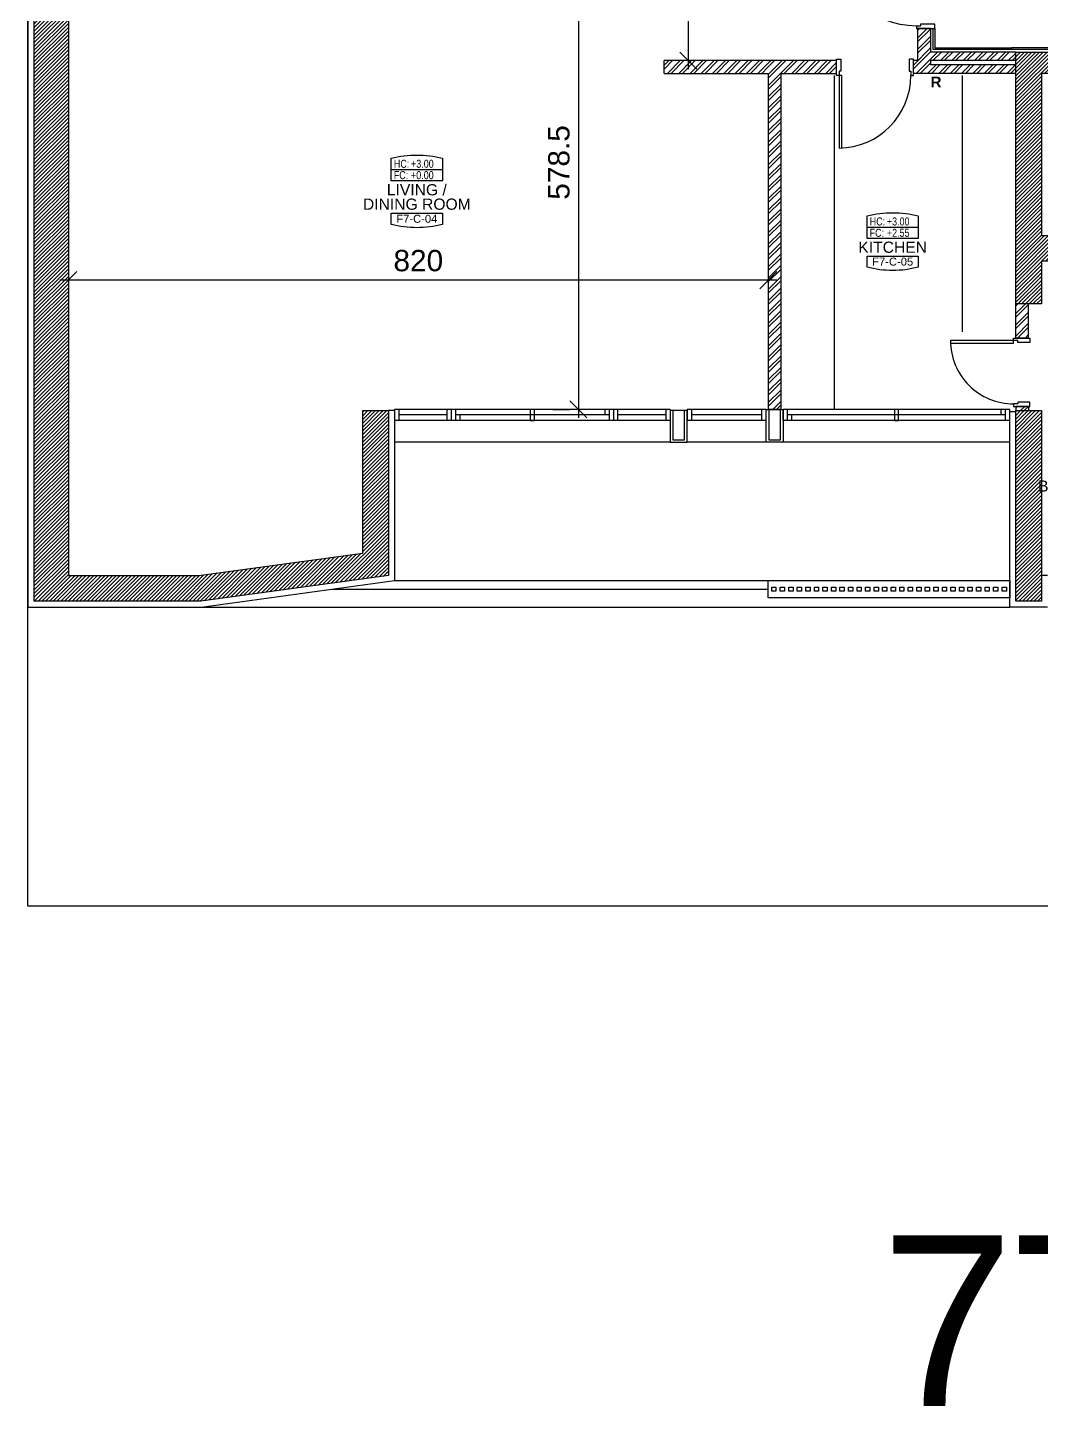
# Model space of a CAD drawing. Header units: metres. Extents: x 0 to 44.4, y -5.9 to 58.5.
# Drawn here: x 0 to 11.88, y -5.89 to 10.29 of the extents above; entities that cross this region are included whole.
import ezdxf
from ezdxf.enums import TextEntityAlignment as Align

# ---------------------------------------------------------------- set-up
doc = ezdxf.new("R2010")
doc.units = ezdxf.units.M
doc.header["$MEASUREMENT"] = 0
doc.header["$PDMODE"] = 3
doc.header["$PDSIZE"] = 0.3
doc.linetypes.add('HIDDEN2', pattern=[0.1875, 0.125, -0.0625])
doc.layers.get('0').update_dxf_attribs({"linetype": 'CONTINUOUS'})
doc.layers.get('DEFPOINTS').update_dxf_attribs({"linetype": 'CONTINUOUS'})
for name, color, linetype in [('A-ALU', 9, 'CONTINUOUS'), ('A-ANNO-IDTAG', 7, 'CONTINUOUS'), ('A-BALUST', 1, 'CONTINUOUS'), ('A-claustra', 9, 'CONTINUOUS'), ('a-dim', 3, 'CONTINUOUS'), ('A-DOORS', 1, 'CONTINUOUS'), ('A-HATCH-CONC', 8, 'CONTINUOUS'), ('A-HATCH-WALL', 8, 'CONTINUOUS'), ('a-kitchen-50', 61, 'CONTINUOUS'), ('A-PORTE', 1, 'CONTINUOUS'), ('A-proj-wood', 5, 'CONTINUOUS'), ('A-PROJECTION', 8, 'CONTINUOUS'), ('A-RADIATEUR HIDDEN', 4, 'HIDDEN2'), ('A-REVETEMENT', 1, 'CONTINUOUS'), ('A-sect-marble', 1, 'CONTINUOUS'), ('a-stru-fac', 200, 'CONTINUOUS'), ('A-WALL', 4, 'CONTINUOUS'), ('Parcelle$0$N-PLOT', 5, 'CONTINUOUS'), ('S-2ND-3RD-4-5-6TH$0$N-PLOT', 5, 'CONTINUOUS'), ('S-7TH$0$A-STR 7-8TH', 2, 'CONTINUOUS'), ('S-7TH$0$N-PLOT', 5, 'CONTINUOUS')]:
    doc.layers.add(name, color=color, linetype=linetype)
doc.styles.add('A100-STEXT', font='ARIAL.TTF', dxfattribs={"height": 0.25})
doc.styles.add('BLOCK', font='ARIAL.TTF', dxfattribs={"width": 0.8, "height": 0.25})
doc.styles.add('S-7TH$0$STYLE1', font='ARIAL.TTF')
doc.styles.get("Standard").update_dxf_attribs({"font": 'ARIALBD.TTF'})
doc.dimstyles.new('A100-DIM', dxfattribs={"dimtxt": 0.25, "dimasz": 0.2, "dimexe": 0.1, "dimexo": 0.3, "dimgap": 0.1, "dimtad": 1, "dimlfac": 100, "dimrnd": 0.5, "dimdsep": 46, "dimtxsty": 'A100-STEXT', "dimblk1": 'OBLIQUE', "dimblk2": 'OBLIQUE', "dimsah": 1, "dimcen": -0.05, "dimdle": 0.1, "dimclrd": 15, "dimclre": 15, "dimclrt": 256, "dimadec": 0, "dimazin": 0, "dimtfac": 0.28, "dimtix": 1, "dimtmove": 2, "dimatfit": 3, "dimldrblk": 'OBLIQUE', "dimfxl": 0, "dimtolj": 1, "dimarcsym": 0})

# ---------------------------------------------------------------- blocks, each defined once
blk = doc.blocks.new('IDTAG_2')
at = {"color": 7}
blk.add_line((-0.4, -0.141), (0.4, -0.141), dxfattribs=at)
for points in [[(-0.4, 0.366), (-0.4, 0.716, -0.128676), (0.4, 0.716), (0.4, 0.366)], [(0.4, -0.141), (0.4, -0.316, -0.128676), (-0.4, -0.316), (-0.4, -0.141)]]:
    blk.add_lwpolyline(points, format="xyb", dxfattribs=at)
blk.add_lwpolyline([(-0.4, 0.541), (0.4, 0.541), (0.4, 0.366), (-0.4, 0.366)], close=True, dxfattribs=at)
at = {"color": 7, "style": 'BLOCK', "width": 0.8}
for s, p in [('HC:', (-0.358, 0.568)), ('FC:', (-0.36, 0.391))]:
    blk.add_text(s, height=0.125, dxfattribs=at).set_placement(p)
for p in [(-0.09, 0.568), (-0.09, 0.39)]:
    blk.add_attdef('+0.000', p, '', height=0.125, dxfattribs=at)
at = {"color": 7, "style": 'BLOCK'}
for tag, height, p in [('NAME', 0.175, (0, 0.228)), ('NAME', 0.175, (0, 0)), ('ROOM', 0.125, (0, -0.228))]:
    blk.add_attdef(tag, text='', height=height, dxfattribs=at).set_placement(p, align=Align.MIDDLE)
blk = doc.blocks.new('IDTAG')
at = {"color": 7}
blk.add_line((-0.008, -0.0055), (0.008, -0.0055), dxfattribs=at)
for points in [[(-0.008, 0), (-0.008, 0.007, -0.128676), (0.008, 0.007), (0.008, 0)], [(0.008, -0.0055), (0.008, -0.009, -0.128676), (-0.008, -0.009), (-0.008, -0.0055)]]:
    blk.add_lwpolyline(points, format="xyb", dxfattribs=at)
blk.add_lwpolyline([(-0.008, 0.0035), (0.008, 0.0035), (0.008, 0), (-0.008, 0)], close=True, dxfattribs=at)
at = {"color": 7, "style": 'BLOCK', "width": 0.8}
for s, p in [('HC:', (-0.00716, 0.00404)), ('FC:', (-0.00719, 0.0005))]:
    blk.add_text(s, height=0.0025, dxfattribs=at).set_placement(p)
for p in [(-0.00181, 0.00405), (-0.00181, 0.00049)]:
    blk.add_attdef('+0.000', p, '', height=0.0025, dxfattribs=at)
at = {"color": 7, "style": 'BLOCK'}
for tag, height, p in [('NAME', 0.0035, (0, -0.00275)), ('ROOM', 0.0025, (0, -0.00725))]:
    blk.add_attdef(tag, text='', height=height, dxfattribs=at).set_placement(p, align=Align.MIDDLE)
blk = doc.blocks.new('P90E19D')
at = {"layer": 'A-PORTE'}
for p, q in [((0, 0), (0.05, 0)), ((0, -0.19), (0, 0)), ((0.03, -0.14), (0.03, -0.19)), ((0.05, -0.14), (0.03, -0.14)), ((0.05, 0), (0.05, -0.14)), ((0.9, 0), (0.85, 0)), ((0.85, 0), (0.85, -0.14)), ((0.85, -0.14), (0.87, -0.14)), ((0.87, -0.14), (0.87, -0.19)), ((0.9, -0.19), (0.9, 0)), ((0.03, -0.19), (0, -0.19)), ((0.06, -0.19), (0.02, -0.19)), ((0.03, -0.19), (0.03, -1.04)), ((0.06, -1.039), (0.06, -0.19)), ((0.87, -0.19), (0.9, -0.19))]:
    blk.add_line(p, q, dxfattribs=at)
blk.add_arc((0.02, -0.19), 0.85, 270.6741, 360, dxfattribs=at)
blk = doc.blocks.new('P80E19D')
at = {"layer": 'A-PORTE'}
for p, q in [((0, -0.19), (0, 0)), ((0, 0), (0.05, 0)), ((0.05, 0), (0.05, -0.14)), ((0.75, 0), (0.75, -0.14)), ((0.8, 0), (0.75, 0)), ((0.8, -0.19), (0.8, 0)), ((0.05, -0.14), (0.03, -0.14)), ((0.03, -0.14), (0.03, -0.19)), ((0.75, -0.14), (0.77, -0.14)), ((0.77, -0.14), (0.77, -0.19)), ((0.03, -0.19), (0, -0.19)), ((0.06, -0.19), (0.02, -0.19)), ((0.03, -0.19), (0.03, -0.93)), ((0.06, -0.93), (0.06, -0.19)), ((0.77, -0.19), (0.8, -0.19))]:
    blk.add_line(p, q, dxfattribs=at)
blk.add_arc((0.03, -0.19), 0.74, 270, 0, dxfattribs=at)
blk = doc.blocks.new('P100E21.5D')
at = {"layer": 'A-PORTE'}
for p, q in [((0.03, 0.215), (0.03, 1.155)), ((0.06, 1.155), (0.06, 0.215)), ((0.03, 0.215), (0, 0.215)), ((0, 0.215), (0, 0)), ((0.06, 0.215), (0.02, 0.215)), ((0.03, 0.165), (0.03, 0.215)), ((0.05, 0.165), (0.03, 0.165)), ((0.05, 0), (0.05, 0.165)), ((0.95, 0), (0.95, 0.165)), ((0.95, 0.165), (0.97, 0.165)), ((0.97, 0.215), (1, 0.215)), ((0.97, 0.165), (0.97, 0.215)), ((1, 0.215), (1, 0)), ((0, 0), (0.05, 0)), ((1, 0), (0.95, 0))]:
    blk.add_line(p, q, dxfattribs=at)
blk.add_arc((0.03, 0.215), 0.94, 0, 90, dxfattribs=at)
blk = doc.blocks.new('A$C5D3262F0')
at = {"layer": 'A-ALU'}
for p, q in [((7.528, 5.815), (4.298, 5.815)), ((4.298, 5.815), (4.298, 5.685)), ((7.528, 5.685), (4.298, 5.685)), ((4.348, 5.815), (4.348, 5.685)), ((4.913, 5.75), (4.348, 5.75)), ((4.913, 5.815), (4.913, 5.685)), ((4.963, 5.815), (4.963, 5.685)), ((5.013, 5.815), (5.013, 5.685)), ((6.813, 5.75), (5.013, 5.75)), ((5.063, 5.75), (5.063, 5.685)), ((6.763, 5.815), (6.763, 5.75)), ((6.813, 5.815), (6.813, 5.685)), ((6.863, 5.815), (6.863, 5.685)), ((6.913, 5.815), (6.913, 5.685)), ((7.478, 5.75), (6.913, 5.75)), ((7.478, 5.815), (7.478, 5.685)), ((7.528, 5.815), (7.528, 5.685)), ((8.653, 5.815), (7.728, 5.815)), ((7.728, 5.815), (7.728, 5.685)), ((8.653, 5.685), (7.728, 5.685)), ((7.778, 5.815), (7.778, 5.685)), ((8.603, 5.75), (7.778, 5.75)), ((8.603, 5.685), (8.603, 5.815)), ((8.653, 5.685), (8.653, 5.815)), ((11.508, 5.815), (8.853, 5.815)), ((8.853, 5.685), (8.853, 5.815)), ((11.508, 5.685), (8.853, 5.685)), ((8.903, 5.685), (8.903, 5.815)), ((11.458, 5.75), (8.903, 5.75)), ((8.953, 5.685), (8.953, 5.75)), ((11.408, 5.75), (11.408, 5.815)), ((11.458, 5.685), (11.458, 5.815)), ((11.508, 5.685), (11.508, 5.815))]:
    blk.add_line(p, q, dxfattribs=at)
for points in [[(5.938, 5.815), (5.888, 5.815), (5.888, 5.685), (5.938, 5.685)], [(10.206, 5.815), (10.156, 5.815), (10.156, 5.685), (10.206, 5.685)]]:
    blk.add_lwpolyline(points, close=True, dxfattribs=at)
blk = doc.blocks.new('_OBLIQUE')
at = {"color": 0, "linetype": 'ByBlock'}
blk.add_line((-0.5, -0.5), (0.5, 0.5), dxfattribs=at)
blk = doc.blocks.new('*D972')
at = {"layer": 'a-dim', "color": 15, "lineweight": -2}
for p, q in [((7.741, 11.7), (7.741, 9.8)), ((7.653, 11.6), (7.641, 11.6)), ((7.653, 9.9), (7.641, 9.9))]:
    blk.add_line(p, q, dxfattribs=at)
at = {"layer": 'DEFPOINTS', "color": 0}
for p in [(7.953, 11.6), (7.741, 9.9), (7.953, 9.9)]:
    blk.add_point(p, dxfattribs=at)
at = {"layer": 'a-dim', "color": 15, "lineweight": -2, "xscale": 0.2, "yscale": 0.2, "zscale": 0.2}
for p, rotation in [((7.741, 11.6), 90), ((7.741, 9.9), 270)]:
    blk.add_blockref('_OBLIQUE', p, dxfattribs=dict(at, rotation=rotation))
at = {"layer": 'a-dim', "insert": (7.514, 10.75), "char_height": 0.25, "attachment_point": 5, "rotation": 90, "style": 'A100-STEXT'}
blk.add_mtext('\\A1;170', dxfattribs=at)
blk = doc.blocks.new('*D973')
at = {"layer": 'a-dim', "color": 15, "lineweight": -2}
for p, q in [((0.478, 9.45), (0.478, 7.228)), ((8.678, 9.45), (8.678, 7.228)), ((8.778, 7.328), (0.378, 7.328))]:
    blk.add_line(p, q, dxfattribs=at)
at = {"layer": 'DEFPOINTS', "color": 0}
for p in [(0.478, 9.75), (8.678, 9.75), (0.478, 7.328)]:
    blk.add_point(p, dxfattribs=at)
at = {"layer": 'a-dim', "color": 15, "lineweight": -2, "xscale": 0.2, "yscale": 0.2, "zscale": 0.2}
for p, rotation in [((0.478, 7.328), 180.0000000016201), ((8.678, 7.328), 1.620144e-09)]:
    blk.add_blockref('_OBLIQUE', p, dxfattribs=dict(at, rotation=rotation))
at = {"layer": 'a-dim', "insert": (4.578, 7.556), "char_height": 0.25, "attachment_point": 5, "rotation": 0, "style": 'A100-STEXT'}
blk.add_mtext('\\A1;820', dxfattribs=at)
blk = doc.blocks.new('*D974')
at = {"layer": 'a-dim', "color": 15, "lineweight": -2}
for p, q in [((6.453, 11.7), (6.453, 5.715)), ((6.153, 11.6), (6.353, 11.6)), ((6.153, 5.815), (6.353, 5.815))]:
    blk.add_line(p, q, dxfattribs=at)
at = {"layer": 'DEFPOINTS', "color": 0}
for p in [(6.453, 11.6), (6.453, 5.815), (6.453, 5.815)]:
    blk.add_point(p, dxfattribs=at)
at = {"layer": 'a-dim', "color": 15, "lineweight": -2, "xscale": 0.2, "yscale": 0.2, "zscale": 0.2}
for p, rotation in [((6.453, 11.6), 90), ((6.453, 5.815), 270)]:
    blk.add_blockref('_OBLIQUE', p, dxfattribs=dict(at, rotation=rotation))
at = {"layer": 'a-dim', "insert": (6.226, 8.707), "char_height": 0.25, "attachment_point": 5, "rotation": 90, "style": 'A100-STEXT'}
blk.add_mtext('\\A1;578.5', dxfattribs=at)

msp = doc.modelspace()

# ---------------------------------------------------------------- hatches: boundary and pattern name
at = {"layer": 'A-HATCH-CONC', "ltscale": 4}
h = msp.add_hatch(dxfattribs=at)
h.set_pattern_fill('ANSI31', color=256, scale=0.25, style=0)
h.paths.add_polyline_path([(0.47837, 19.98), (0.07837, 19.98), (0.07837, 3.57), (2.02837, 3.57), (4.22837, 3.87), (4.22837, 5.8), (3.92837, 5.8), (3.92837, 4.13187), (2.00801, 3.87), (0.47837, 3.87)])
h = msp.add_hatch(dxfattribs=at)
h.set_pattern_fill('ANSI31', color=256, scale=0.25, style=0)
h.paths.add_polyline_path([(15.77837, 10), (15.05337, 10), (15.05337, 9.75), (15.47837, 9.75), (15.47837, 7.85), (11.87837, 7.85), (11.87837, 9.75), (12.30337, 9.75), (12.30337, 10), (11.57837, 10), (11.57837, 7.05), (11.87837, 7.05), (11.87837, 7.55), (15.47837, 7.55), (15.47837, 7.05), (15.77837, 7.05)])
h = msp.add_hatch(dxfattribs=at)
h.set_pattern_fill('ANSI31', color=256, scale=0.25, style=0)
h.paths.add_polyline_path([(11.87837, 5.8), (11.57837, 5.8), (11.57837, 3.57), (11.87837, 3.57)])
at = {"layer": 'A-HATCH-WALL'}
h = msp.add_hatch(dxfattribs=at)
h.set_pattern_fill('ANSI32', color=256, scale=0.25, style=0)
h.paths.add_polyline_path([(11.57837, 9.75), (11.57837, 9.85), (10.57837, 9.85), (10.57837, 9.9), (11.57837, 9.9), (11.57837, 10), (10.57837, 10), (10.57837, 10.275), (10.42837, 10.275), (10.42837, 9.9), (10.37837, 9.9), (10.37837, 9.75)])
h = msp.add_hatch(dxfattribs=at)
h.set_pattern_fill('ANSI32', color=256, scale=0.25, style=0)
h.paths.add_polyline_path([(8.67837, 9.9), (7.45837, 9.9), (7.45837, 9.75), (8.67837, 9.75)])
h = msp.add_hatch(dxfattribs=at)
h.set_pattern_fill('ANSI32', color=256, scale=0.25, style=0)
h.paths.add_polyline_path([(9.47837, 9.75), (9.47837, 9.9), (8.67837, 9.9), (8.67837, 5.815), (8.82837, 5.815), (8.82837, 9.75)])
h = msp.add_hatch(dxfattribs=at)
h.set_pattern_fill('ANSI32', color=256, scale=0.25, style=0)
h.paths.add_polyline_path([(11.72837, 7.05), (11.57837, 7.05), (11.57837, 6.65), (11.72837, 6.65)])
h = msp.add_hatch(dxfattribs=at)
h.set_pattern_fill('ANSI32', color=256, scale=0.25, style=0)
h.paths.add_polyline_path([(11.72837, 5.85), (11.57837, 5.85), (11.57837, 5.8), (11.72837, 5.8)])

# ---------------------------------------------------------------- linework, layer by layer
at = {"layer": 'A-ALU'}
for p, q in [((7.52837, 5.43), (4.29837, 5.43)), ((8.65337, 5.43), (7.72837, 5.43)), ((11.50837, 5.43), (8.85337, 5.43))]:
    msp.add_line(p, q, dxfattribs=at)
at = {"layer": 'A-BALUST'}
for p, q in [((4.29837, 3.8089), (8.67837, 3.8089)), ((3.56504, 3.7089), (8.67837, 3.7089))]:
    msp.add_line(p, q, dxfattribs=at)
at = {"layer": 'A-claustra'}
for points in [[(11.50837, 3.8089), (11.50837, 3.6089), (8.67837, 3.6089), (8.67837, 3.8089)], [(8.76837, 3.7339), (8.76837, 3.6839), (8.71837, 3.6839), (8.71837, 3.7339)], [(8.86837, 3.7339), (8.86837, 3.6839), (8.81837, 3.6839), (8.81837, 3.7339)], [(8.96837, 3.7339), (8.96837, 3.6839), (8.91837, 3.6839), (8.91837, 3.7339)], [(9.06837, 3.7339), (9.06837, 3.6839), (9.01837, 3.6839), (9.01837, 3.7339)], [(9.16837, 3.7339), (9.16837, 3.6839), (9.11837, 3.6839), (9.11837, 3.7339)], [(9.26837, 3.7339), (9.26837, 3.6839), (9.21837, 3.6839), (9.21837, 3.7339)], [(9.36837, 3.7339), (9.36837, 3.6839), (9.31837, 3.6839), (9.31837, 3.7339)], [(9.46837, 3.7339), (9.46837, 3.6839), (9.41837, 3.6839), (9.41837, 3.7339)], [(9.56837, 3.7339), (9.56837, 3.6839), (9.51837, 3.6839), (9.51837, 3.7339)], [(9.66837, 3.7339), (9.66837, 3.6839), (9.61837, 3.6839), (9.61837, 3.7339)], [(9.76837, 3.7339), (9.76837, 3.6839), (9.71837, 3.6839), (9.71837, 3.7339)], [(9.86837, 3.7339), (9.86837, 3.6839), (9.81837, 3.6839), (9.81837, 3.7339)], [(9.96837, 3.7339), (9.96837, 3.6839), (9.91837, 3.6839), (9.91837, 3.7339)], [(10.06837, 3.7339), (10.06837, 3.6839), (10.01837, 3.6839), (10.01837, 3.7339)], [(10.16837, 3.7339), (10.16837, 3.6839), (10.11837, 3.6839), (10.11837, 3.7339)], [(10.26837, 3.7339), (10.26837, 3.6839), (10.21837, 3.6839), (10.21837, 3.7339)], [(10.36837, 3.7339), (10.36837, 3.6839), (10.31837, 3.6839), (10.31837, 3.7339)], [(10.46837, 3.7339), (10.46837, 3.6839), (10.41837, 3.6839), (10.41837, 3.7339)], [(10.56837, 3.7339), (10.56837, 3.6839), (10.51837, 3.6839), (10.51837, 3.7339)], [(10.66837, 3.7339), (10.66837, 3.6839), (10.61837, 3.6839), (10.61837, 3.7339)], [(10.76837, 3.7339), (10.76837, 3.6839), (10.71837, 3.6839), (10.71837, 3.7339)], [(10.86837, 3.7339), (10.86837, 3.6839), (10.81837, 3.6839), (10.81837, 3.7339)], [(10.96837, 3.7339), (10.96837, 3.6839), (10.91837, 3.6839), (10.91837, 3.7339)], [(11.06837, 3.7339), (11.06837, 3.6839), (11.01837, 3.6839), (11.01837, 3.7339)], [(11.16837, 3.7339), (11.16837, 3.6839), (11.11837, 3.6839), (11.11837, 3.7339)], [(11.26837, 3.7339), (11.26837, 3.6839), (11.21837, 3.6839), (11.21837, 3.7339)], [(11.36837, 3.7339), (11.36837, 3.6839), (11.31837, 3.6839), (11.31837, 3.7339)], [(11.46837, 3.7339), (11.46837, 3.6839), (11.41837, 3.6839), (11.41837, 3.7339)]]:
    msp.add_lwpolyline(points, close=True, dxfattribs=at)
at = {"layer": 'a-kitchen-50'}
for p, q in [((9.45337, 5.815), (9.45337, 9.725)), ((10.95337, 6.725), (10.95337, 9.725))]:
    msp.add_line(p, q, dxfattribs=at)
at = {"layer": 'A-proj-wood'}
msp.add_lwpolyline([(10.62837, 10.275), (10.62837, 10.05), (11.52837, 10.05), (11.52837, 10.03), (10.60837, 10.03), (10.60837, 10.275)], dxfattribs=at)
at = {"layer": 'A-PROJECTION'}
msp.add_line((2.02837, 3.5), (11.50837, 3.5), dxfattribs=at)
at = {"layer": 'A-REVETEMENT'}
for p, q in [((0.00837, 3.5), (0.00837, 20.05)), ((4.29837, 5.8), (4.22837, 5.8)), ((4.29837, 5.8), (4.29837, 3.8089)), ((11.50837, 3.5), (11.50837, 5.79)), ((11.50837, 5.79), (11.57837, 5.79)), ((2.03312, 3.5), (4.29837, 3.8089)), ((11.94837, 3.87), (11.87837, 3.87)), ((0.00837, 3.5), (2.03312, 3.5)), ((11.94837, 3.5), (11.50837, 3.5))]:
    msp.add_line(p, q, dxfattribs=at)
for points in [[(7.72837, 5.8), (7.52837, 5.8), (7.52837, 5.43), (7.72837, 5.43)], [(8.65337, 5.43), (8.65337, 5.815), (8.85337, 5.815), (8.85337, 5.43)]]:
    msp.add_lwpolyline(points, close=True, dxfattribs=at)
at = {"layer": 'A-sect-marble'}
for points in [[(12.35337, 10.05), (11.52837, 10.05)], [(12.33337, 10.03), (11.52837, 10.03)]]:
    msp.add_lwpolyline(points, dxfattribs=at)
at = {"layer": 'a-stru-fac'}
for points in [[(7.69837, 5.8), (7.55837, 5.8), (7.55837, 5.46), (7.69837, 5.46)], [(8.82337, 5.815), (8.68337, 5.815), (8.68337, 5.46), (8.82337, 5.46)]]:
    msp.add_lwpolyline(points, close=True, dxfattribs=at)
at = {"layer": 'A-WALL'}
for p, q in [((10.57837, 10.275), (10.42837, 10.275)), ((10.42837, 10.275), (10.42837, 9.9)), ((10.57837, 10.275), (10.57837, 10)), ((9.47837, 9.9), (7.45837, 9.9)), ((9.47837, 9.75), (9.47837, 9.9)), ((10.42837, 9.9), (10.37837, 9.9)), ((10.37837, 9.75), (10.37837, 9.9)), ((11.57837, 10), (10.57837, 10)), ((11.57837, 9.9), (10.57837, 9.9)), ((10.57837, 9.9), (10.57837, 9.85)), ((7.45837, 9.75), (8.67837, 9.75)), ((8.67837, 9.75), (8.67837, 5.815)), ((8.82837, 5.815), (8.82837, 9.75)), ((8.82837, 9.75), (9.47837, 9.75)), ((11.57837, 9.75), (10.37837, 9.75)), ((11.57837, 9.85), (10.57837, 9.85)), ((11.57837, 6.65), (11.57837, 7.05)), ((11.72837, 6.65), (11.72837, 7.05)), ((11.72837, 6.65), (11.57837, 6.65)), ((11.72837, 5.85), (11.57837, 5.85)), ((11.57837, 5.85), (11.57837, 5.8)), ((8.67837, 5.815), (8.82837, 5.815))]:
    msp.add_line(p, q, dxfattribs=at)
at = {"layer": 'A-WALL', "ltscale": 4}
msp.add_line((7.45837, 9.75), (7.45837, 9.9), dxfattribs=at)
at = {"layer": 'A-WALL'}
msp.add_lwpolyline([(11.72837, 5.85), (11.72837, 5.8)], dxfattribs=at)
at = {"layer": 'Parcelle$0$N-PLOT'}
msp.add_lwpolyline([(0, 0), (38.90837, 0, 0.41421356), (41.90837, 3), (41.90837, 55.45463, 0.4229554), (38.81912, 58.4533), (0, 57.29794)], format="xyb", close=True, dxfattribs=at)
at = {"layer": 'S-2ND-3RD-4-5-6TH$0$N-PLOT'}
msp.add_lwpolyline([(0, 0), (38.90837, 0, 0.41421356), (41.90837, 3), (41.90837, 55.45463, 0.4229554), (38.81912, 58.4533), (0, 57.29794)], format="xyb", close=True, dxfattribs=at)
at = {"layer": 'S-7TH$0$A-STR 7-8TH'}
for points in [[(0.07837, 3.57), (0.07837, 19.98), (0.47837, 19.98), (0.47837, 3.87), (2.00801, 3.87), (3.92837, 4.13187), (3.92837, 5.8), (4.22837, 5.8), (4.22837, 3.87), (2.02837, 3.57)], [(11.87837, 9.75), (11.87837, 7.85), (15.47837, 7.85), (15.47837, 9.75), (15.05337, 9.75), (15.05337, 10), (15.77837, 10), (15.77837, 7.05), (15.47837, 7.05), (15.47837, 7.55), (11.87837, 7.55), (11.87837, 7.05), (11.57837, 7.05), (11.57837, 10), (12.30337, 10), (12.30337, 9.75)], [(11.57837, 5.8), (11.87837, 5.8), (11.87837, 3.57), (11.57837, 3.57)]]:
    msp.add_lwpolyline(points, close=True, dxfattribs=at)
at = {"layer": 'S-7TH$0$N-PLOT'}
for p, q in [((0, 57.29794), (0, 0)), ((0, 0), (38.90837, 0))]:
    msp.add_line(p, q, dxfattribs=at)

# ---------------------------------------------------------------- block references
at = {"layer": 'A-ALU', "ltscale": 4}
msp.add_blockref('A$C5D3262F0', (0, 0), dxfattribs=at)
at = {"layer": 'A-ANNO-IDTAG'}
ref = msp.add_blockref('IDTAG_2', (4.56051, 8.21861), dxfattribs=dict(at, xscale=0.75, yscale=0.75, zscale=0.75))
ref.add_attrib('NAME', 'DINING ROOM', dxfattribs={"layer": '0', "color": 7, "height": 0.13125, "style": 'BLOCK'}).set_placement((4.56051, 8.21861), align=Align.MIDDLE)
ref.add_attrib('NAME', 'LIVING /', dxfattribs={"layer": '0', "color": 7, "height": 0.13125, "style": 'BLOCK'}).set_placement((4.56051, 8.38994), align=Align.MIDDLE)
ref.add_attrib('ROOM', 'F7-C-04', dxfattribs={"layer": '0', "color": 7, "height": 0.09375, "style": 'BLOCK'}).set_placement((4.56051, 8.04741), align=Align.MIDDLE)
ref.add_attrib('+0.000', '+0.00', (4.49273, 8.51145), dxfattribs={"layer": '0', "color": 7, "height": 0.09375, "style": 'BLOCK', "width": 0.8})
ref.add_attrib('+0.000', '+3.00', (4.49273, 8.64477), dxfattribs={"layer": '0', "color": 7, "height": 0.09375, "style": 'BLOCK', "width": 0.8})
ref = msp.add_blockref('IDTAG', (10.13587, 7.81762), dxfattribs=dict(at, xscale=37.5, yscale=37.5, zscale=37.5))
ref.add_attrib('+0.000', '+3.00', (10.06809, 7.96933), dxfattribs={"layer": '0', "color": 7, "height": 0.09375, "style": 'BLOCK', "width": 0.8})
ref.add_attrib('+0.000', '+2.55', (10.06809, 7.83601), dxfattribs={"layer": '0', "color": 7, "height": 0.09375, "style": 'BLOCK', "width": 0.8})
ref.add_attrib('ROOM', 'F7-C-05', dxfattribs={"layer": '0', "color": 7, "height": 0.09375, "style": 'BLOCK'}).set_placement((10.13587, 7.54575), align=Align.MIDDLE)
ref.add_attrib('NAME', 'KITCHEN', dxfattribs={"layer": '0', "color": 7, "height": 0.13125, "style": 'BLOCK'}).set_placement((10.13587, 7.7145), align=Align.MIDDLE)
ref = msp.add_blockref('IDTAG_2', (12.31306, 4.91696), dxfattribs=dict(at, xscale=0.75, yscale=0.75, zscale=0.75))
ref.add_attrib('NAME', 'BEDROOM', dxfattribs={"layer": '0', "color": 7, "height": 0.13125, "style": 'BLOCK'}).set_placement((12.31306, 4.91696), align=Align.MIDDLE)
ref.add_attrib('NAME', "MAID'S", dxfattribs={"layer": '0', "color": 7, "height": 0.13125, "style": 'BLOCK'}).set_placement((12.31306, 5.08829), align=Align.MIDDLE)
ref.add_attrib('ROOM', 'F7-C-06', dxfattribs={"layer": '0', "color": 7, "height": 0.09375, "style": 'BLOCK'}).set_placement((12.31306, 4.74576), align=Align.MIDDLE)
ref.add_attrib('+0.000', '+2.35', (12.24527, 5.2098), dxfattribs={"layer": '0', "color": 7, "height": 0.09375, "style": 'BLOCK', "width": 0.8})
ref.add_attrib('+0.000', '+3.00', (12.24527, 5.34312), dxfattribs={"layer": '0', "color": 7, "height": 0.09375, "style": 'BLOCK', "width": 0.8})
at = {"layer": 'A-DOORS', "xscale": -1, "rotation": 90}
msp.add_blockref('P100E21.5D', (10.62837, 11.275), dxfattribs=at)
at = {"layer": 'A-DOORS'}
msp.add_blockref('P90E19D', (9.47837, 9.915), dxfattribs=at)
at = {"layer": 'A-DOORS', "rotation": 270.0000000026808}
msp.add_blockref('P80E19D', (11.74337, 6.65), dxfattribs=at)

# ---------------------------------------------------------------- texts
at = {"layer": 'A-RADIATEUR HIDDEN'}
msp.add_text('R', height=0.12777, rotation=360, dxfattribs=at).set_placement((10.57989, 9.58519))
at = {"layer": 'S-7TH$0$A-STR 7-8TH', "style": 'S-7TH$0$STYLE1'}
msp.add_text('7TH Floor', height=2, dxfattribs=at).set_placement((10, -5.85775))

# ---------------------------------------------------------------- dimensions: what is measured, and where the dimension line sits
at = {"layer": 'a-dim'}
for p1, p2, distance, picture, middle in [((6.45337, 11.6), (6.45337, 5.815), 0, '*D974', (6.22573, 8.7075)), ((7.95337, 11.6), (7.95337, 9.9), -0.21222, '*D972', (7.51351, 10.75)), ((8.67837, 9.75), (0.47837, 9.75), 2.42188, '*D973', (4.57837, 7.55576))]:
    dim = msp.add_aligned_dim(p1=p1, p2=p2, distance=distance, dimstyle='A100-DIM', dxfattribs=at)
    dim.commit()
    dim.dimension.update_dxf_attribs({"geometry": picture, "text_midpoint": middle})

doc.saveas('drawing.dxf')
